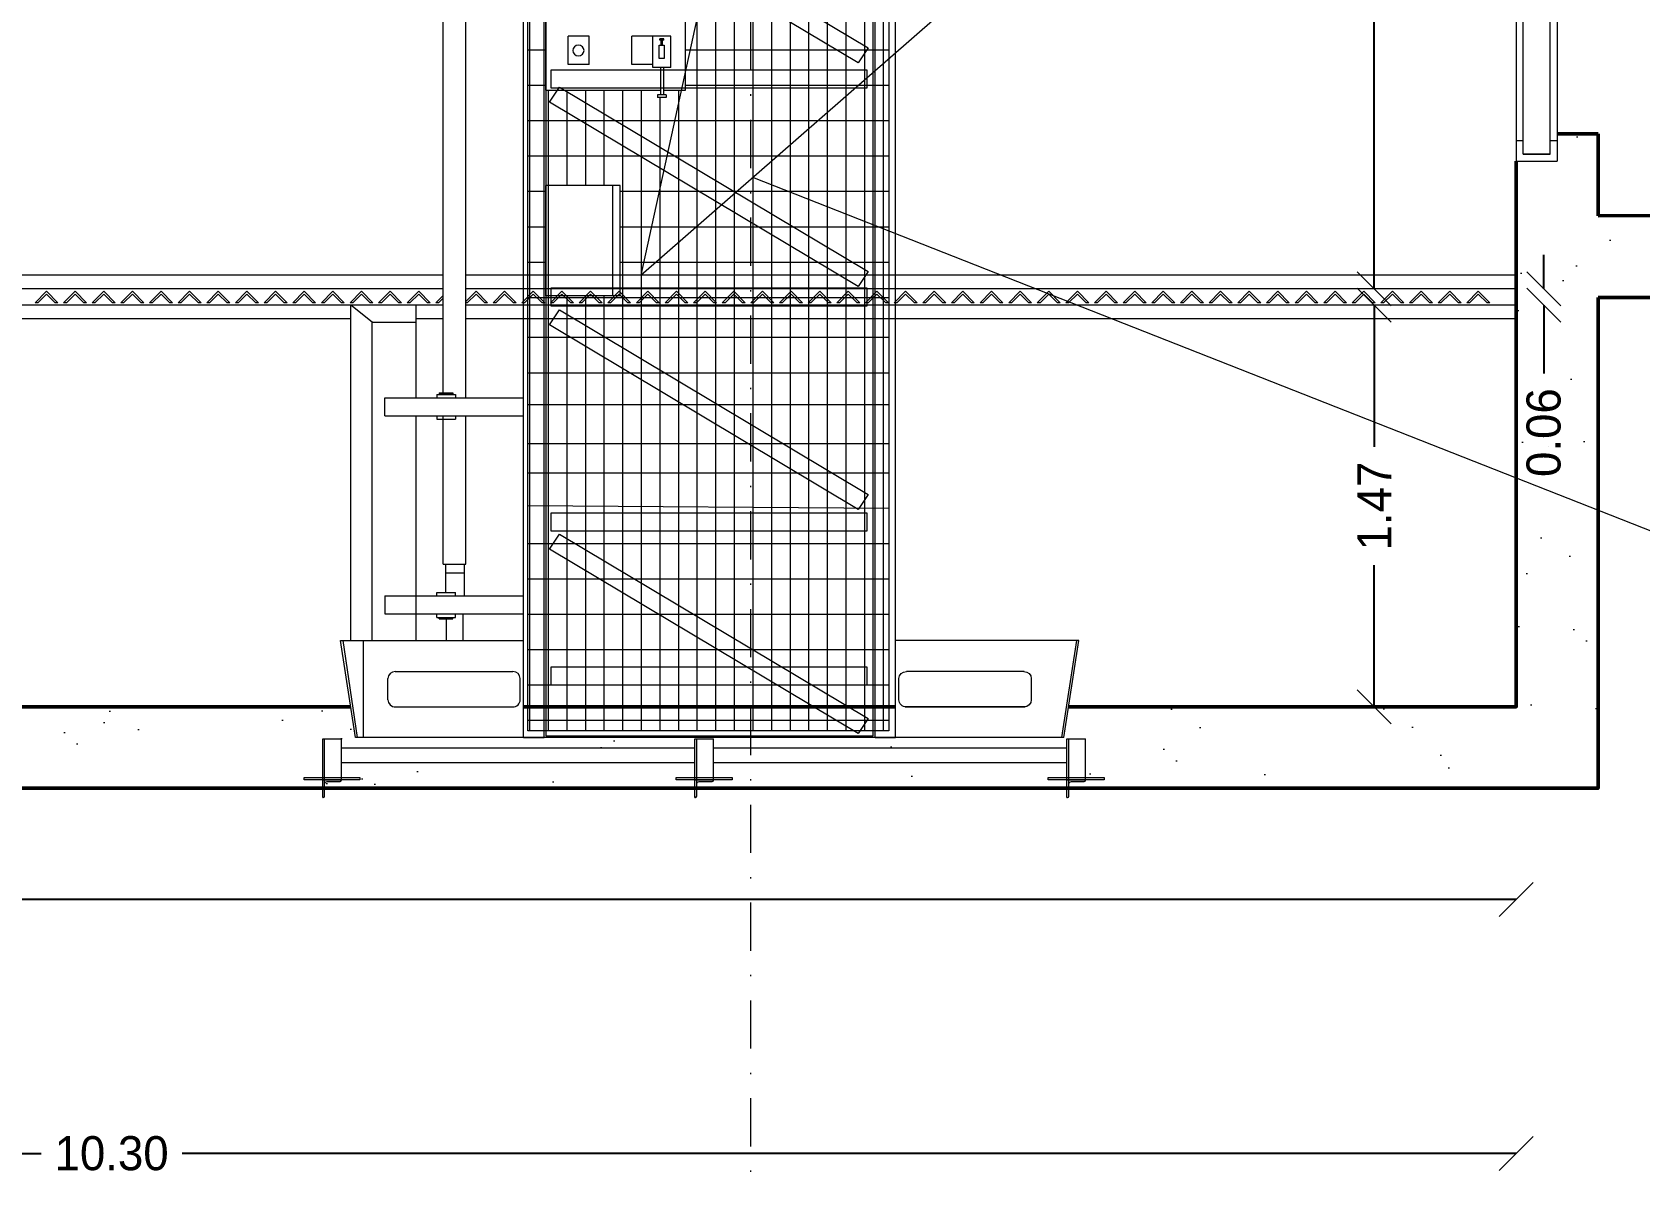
# Model space of a CAD drawing. Extents: x -2884 to -859, y 3232 to 5149.
# Drawn here: x -1777.3 to -1659.5, y 4624.2 to 4708.3 of the extents above; entities that cross this region are included whole.
import ezdxf

# ---------------------------------------------------------------- set-up
doc = ezdxf.new("R2010")
doc.units = 0
doc.header["$MEASUREMENT"] = 0
doc.linetypes.add('DGN Style 4', pattern=[707.685435, 353.621704, -176.810852, 0.442027, -176.810852])
doc.layers.get('0').update_dxf_attribs({"linetype": 'CONTINUOUS', "lineweight": 15})
doc.layers.get('DEFPOINTS').update_dxf_attribs({"linetype": 'CONTINUOUS', "lineweight": 15})
for name, color, linetype, lineweight in [('Carroponte', 7, 'CONTINUOUS', 15), ('Muratura', 7, 'CONTINUOUS', 15), ('Paratoie', 7, 'CONTINUOUS', 15), ('Quote e scritte', 252, 'CONTINUOUS', 15), ('stampa pianta', 7, 'CONTINUOUS', 15)]:
    doc.layers.add(name, color=color, linetype=linetype, lineweight=lineweight)
doc.layers.add('Level 63', color=7, linetype='CONTINUOUS')
doc.dimstyles.new('SASA$0', dxfattribs={"dimtxt": 0.1, "dimasz": 0.1, "dimexe": 0.18, "dimexo": 0.0625, "dimgap": 0.1, "dimtad": 0, "dimzin": 0, "dimdsep": 46, "dimtxsty": 'Standard', "dimblk1": 'OBLIQUE', "dimblk2": 'OBLIQUE', "dimsah": 1, "dimcen": 0.09, "dimse1": 1, "dimse2": 1, "dimadec": 0, "dimazin": 0, "dimtfac": 1, "dimtdec": 4, "dimtofl": 0, "dimtmove": 0, "dimatfit": 3, "dimldrblk": 'OBLIQUE', "dimfxl": 1, "dimtolj": 1, "dimtzin": 0, "dimarcsym": 0})
pattern_1 = [(37.5, (37611.4005, -59850.958), (-0.3149668, 9.63411885), [0, -7.6, 0, -8.5, 0, -8.125]), (7.5, (37611.4, -59850.958), (8.8488835, 14.1107303), [0, -4.1, 0, -6.85, 0, -2.625]), (327.5, (37605.2505, -59850.958), (15.5707093, 0.0282953), [0, -2.5, 0, -9, 0, -11.75]), (317.5, (37605.25, -59850.958), (15.030633, 4.3883778), [0, -1.25, 0, -5.9, 0, -6.75])]

# ---------------------------------------------------------------- blocks, each defined once
blk = doc.blocks.new('*U18')
at = {"layer": 'Level 63', "color": 7, "linetype": 'Continuous', "lineweight": 0}
for p, q in [((-25, 23.8), (-25, -23.7)), ((-25, 23.8), (-23.5, 23.8)), ((-20, 20.4), (-20, -12.3)), ((-25, -23.7), (25, -23.7)), ((-13, -19), (21.5, -19)), ((25, -22.3), (25, -23.7))]:
    blk.add_line(p, q, dxfattribs=at)
at = {"layer": 'Level 63', "color": 7, "linetype": 'Continuous', "lineweight": 0, "extrusion": (0, 0, -1)}
for centre in [(-23.5, 20.4), (21.5, -22.3)]:
    blk.add_ellipse(centre, major_axis=(3.5, 0), ratio=0.95, start_param=-1.570796, end_param=0, dxfattribs=at)
at = {"layer": 'Level 63', "color": 7, "linetype": 'Continuous', "lineweight": 0}
blk.add_ellipse((-13, -12.3), major_axis=(-7, 0), ratio=0.95, start_param=0, end_param=1.570796, dxfattribs=at)
blk = doc.blocks.new('L50')
at = {"layer": 'Level 63', "color": 7, "linetype": 'Continuous', "lineweight": 0}
blk.add_blockref('*U18', (25, 23.7), dxfattribs=at)
blk = doc.blocks.new('*U20')
at = {"layer": 'Level 63', "color": 7, "linetype": 'Continuous', "lineweight": 0}
for p, q in [((-25, 23.8), (-25, -23.7)), ((-25, 23.8), (-23.5, 23.8)), ((-20, 20.4), (-20, -12.3)), ((-25, -23.7), (25, -23.7)), ((-13, -19), (21.5, -19)), ((25, -22.3), (25, -23.7))]:
    blk.add_line(p, q, dxfattribs=at)
at = {"layer": 'Level 63', "color": 7, "linetype": 'Continuous', "lineweight": 0, "extrusion": (0, 0, -1)}
for centre in [(-23.5, 20.4), (21.5, -22.3)]:
    blk.add_ellipse(centre, major_axis=(3.5, 0), ratio=0.95, start_param=-1.570796, end_param=0, dxfattribs=at)
at = {"layer": 'Level 63', "color": 7, "linetype": 'Continuous', "lineweight": 0}
blk.add_ellipse((-13, -12.3), major_axis=(-7, 0), ratio=0.95, start_param=0, end_param=1.570796, dxfattribs=at)
blk = doc.blocks.new('L50_1')
at = {"layer": 'Level 63', "color": 7, "linetype": 'Continuous', "lineweight": 0}
blk.add_blockref('*U20', (25, 23.7), dxfattribs=at)
blk = doc.blocks.new('*U22')
at = {"layer": 'Level 63', "color": 7, "linetype": 'Continuous', "lineweight": 0}
for p, q in [((-25, 23.8), (-25, -23.7)), ((-25, 23.8), (-23.5, 23.8)), ((-20, 20.4), (-20, -12.3)), ((-25, -23.7), (25, -23.7)), ((-13, -19), (21.5, -19)), ((25, -22.3), (25, -23.7))]:
    blk.add_line(p, q, dxfattribs=at)
at = {"layer": 'Level 63', "color": 7, "linetype": 'Continuous', "lineweight": 0, "extrusion": (0, 0, -1)}
for centre in [(-23.5, 20.4), (21.5, -22.3)]:
    blk.add_ellipse(centre, major_axis=(3.5, 0), ratio=0.95, start_param=-1.570796, end_param=0, dxfattribs=at)
at = {"layer": 'Level 63', "color": 7, "linetype": 'Continuous', "lineweight": 0}
blk.add_ellipse((-13, -12.3), major_axis=(-7, 0), ratio=0.95, start_param=0, end_param=1.570796, dxfattribs=at)
blk = doc.blocks.new('L50_2')
at = {"layer": 'Level 63', "color": 7, "linetype": 'Continuous', "lineweight": 0}
blk.add_blockref('*U22', (25, 23.7), dxfattribs=at)
blk = doc.blocks.new('_OBLIQUE')
at = {"color": 0, "linetype": 'ByBlock'}
blk.add_line((-0.5, -0.5), (0.5, 0.5), dxfattribs=at)
blk = doc.blocks.new('*D80')
at = {"layer": 'DEFPOINTS', "color": 0, "linetype": 'Continuous', "transparency": 16777216}
for p in [(-1678.93, 4688.32), (-1675.94, 4688.32), (-1679.33, 4658.88)]:
    blk.add_point(p, dxfattribs=at)
at = {"layer": 'Quote e scritte', "color": 0, "linetype": 'Continuous', "lineweight": -2, "transparency": 16777216}
for p, q in [((-1678.93, 4688.32), (-1678.93, 4677.93)), ((-1678.93, 4658.88), (-1678.93, 4669.27))]:
    blk.add_line(p, q, dxfattribs=at)
at = {"layer": 'Quote e scritte', "color": 0, "linetype": 'Continuous', "lineweight": -2, "transparency": 16777216, "xscale": 2.5, "yscale": 2.5, "zscale": 2.5}
for p, rotation in [((-1678.93, 4688.32), 90), ((-1678.93, 4658.88), 270)]:
    blk.add_blockref('_OBLIQUE', p, dxfattribs=dict(at, rotation=rotation))
at = {"layer": 'Quote e scritte', "color": 0, "linetype": 'Continuous', "transparency": 16777216, "insert": (-1678.93, 4673.6), "char_height": 2.5, "attachment_point": 5, "rotation": 90}
blk.add_mtext('\\A1;1.47', dxfattribs=at)
blk = doc.blocks.new('*D82')
at = {"layer": 'DEFPOINTS', "color": 0, "linetype": 'Continuous', "transparency": 16777216}
for p in [(-1667.66, 4748.88), (-1678.93, 4689.52), (-1666.85, 4689.52)]:
    blk.add_point(p, dxfattribs=at)
at = {"layer": 'Quote e scritte', "color": 0, "linetype": 'Continuous', "lineweight": -2, "transparency": 16777216}
for p, q in [((-1678.93, 4748.88), (-1678.93, 4723.95)), ((-1678.93, 4689.52), (-1678.93, 4714.45))]:
    blk.add_line(p, q, dxfattribs=at)
at = {"layer": 'Quote e scritte', "color": 0, "linetype": 'Continuous', "lineweight": -2, "transparency": 16777216, "xscale": 2.5, "yscale": 2.5, "zscale": 2.5}
for p, rotation in [((-1678.93, 4748.88), 90), ((-1678.93, 4689.52), 270)]:
    blk.add_blockref('_OBLIQUE', p, dxfattribs=dict(at, rotation=rotation))
at = {"layer": 'Quote e scritte', "color": 0, "linetype": 'Continuous', "transparency": 16777216, "insert": (-1678.93, 4719.2), "char_height": 2.5, "attachment_point": 5, "rotation": 90}
blk.add_mtext('\\A1;2.97', dxfattribs=at)
blk = doc.blocks.new('*D83')
at = {"layer": 'DEFPOINTS', "color": 0, "linetype": 'Continuous', "transparency": 16777216}
for p in [(-1668.52, 4689.52), (-1668.52, 4688.32), (-1666.5, 4688.32)]:
    blk.add_point(p, dxfattribs=at)
at = {"layer": 'Quote e scritte', "color": 0, "linetype": 'Continuous', "lineweight": -2, "transparency": 16777216}
for p, q in [((-1666.5, 4689.52), (-1666.5, 4692.02)), ((-1666.5, 4688.32), (-1666.5, 4683.32))]:
    blk.add_line(p, q, dxfattribs=at)
at = {"layer": 'Quote e scritte', "color": 0, "linetype": 'Continuous', "lineweight": -2, "transparency": 16777216, "xscale": 2.5, "yscale": 2.5, "zscale": 2.5}
for p, rotation in [((-1666.5, 4689.52), 270), ((-1666.5, 4688.32), 90)]:
    blk.add_blockref('_OBLIQUE', p, dxfattribs=dict(at, rotation=rotation))
at = {"layer": 'Quote e scritte', "color": 0, "linetype": 'Continuous', "transparency": 16777216, "insert": (-1666.5, 4678.98), "char_height": 2.5, "attachment_point": 5, "rotation": 90}
blk.add_mtext('\\A1;0.06', dxfattribs=at)
blk = doc.blocks.new('*D84')
at = {"layer": 'DEFPOINTS', "color": 0, "linetype": 'Continuous', "transparency": 16777216}
for p in [(-1908.52, 4690.52), (-1668.52, 4690.52), (-1668.52, 4644.76)]:
    blk.add_point(p, dxfattribs=at)
at = {"layer": 'Quote e scritte', "color": 0, "linetype": 'Continuous', "lineweight": -2, "transparency": 16777216}
for p, q in [((-1908.52, 4644.76), (-1793.69, 4644.76)), ((-1668.52, 4644.76), (-1783.35, 4644.76))]:
    blk.add_line(p, q, dxfattribs=at)
at = {"layer": 'Quote e scritte', "color": 0, "linetype": 'Continuous', "lineweight": -2, "transparency": 16777216, "xscale": 2.5, "yscale": 2.5, "zscale": 2.5, "rotation": 180}
blk.add_blockref('_OBLIQUE', (-1908.52, 4644.76), dxfattribs=at)
at = {"layer": 'Quote e scritte', "color": 0, "linetype": 'Continuous', "lineweight": -2, "transparency": 16777216, "xscale": 2.5, "yscale": 2.5, "zscale": 2.5}
blk.add_blockref('_OBLIQUE', (-1668.52, 4644.76), dxfattribs=at)
at = {"layer": 'Quote e scritte', "color": 0, "linetype": 'Continuous', "transparency": 16777216, "insert": (-1788.52, 4644.76), "char_height": 2.5, "attachment_point": 5}
blk.add_mtext('\\A1;12.00', dxfattribs=at)
blk = doc.blocks.new('*D86')
at = {"layer": 'DEFPOINTS', "color": 0, "linetype": 'Continuous', "transparency": 16777216}
for p in [(-1874.52, 4658.88), (-1668.52, 4658.88), (-1668.52, 4626.14)]:
    blk.add_point(p, dxfattribs=at)
at = {"layer": 'Quote e scritte', "color": 0, "linetype": 'Continuous', "lineweight": -2, "transparency": 16777216}
for p, q in [((-1874.52, 4626.14), (-1776.69, 4626.14)), ((-1668.52, 4626.14), (-1766.35, 4626.14))]:
    blk.add_line(p, q, dxfattribs=at)
at = {"layer": 'Quote e scritte', "color": 0, "linetype": 'Continuous', "lineweight": -2, "transparency": 16777216, "xscale": 2.5, "yscale": 2.5, "zscale": 2.5, "rotation": 180}
blk.add_blockref('_OBLIQUE', (-1874.52, 4626.14), dxfattribs=at)
at = {"layer": 'Quote e scritte', "color": 0, "linetype": 'Continuous', "lineweight": -2, "transparency": 16777216, "xscale": 2.5, "yscale": 2.5, "zscale": 2.5}
blk.add_blockref('_OBLIQUE', (-1668.52, 4626.14), dxfattribs=at)
at = {"layer": 'Quote e scritte', "color": 0, "linetype": 'Continuous', "transparency": 16777216, "insert": (-1771.52, 4626.14), "char_height": 2.5, "attachment_point": 5}
blk.add_mtext('\\A1;10.30', dxfattribs=at)

msp = doc.modelspace()

# ---------------------------------------------------------------- hatches: boundary and pattern name
at = {"layer": 'Muratura', "linetype": 'Continuous'}
h = msp.add_hatch(dxfattribs=at)
h.set_pattern_fill('AR-SAND', color=256, scale=5)
h.set_pattern_definition(pattern_1)
edge = h.paths.add_edge_path()
edge.add_line((-1728.751, 4654.803), (-1754.671, 4654.803))
edge.add_line((-1754.671, 4654.803), (-1754.671, 4653.689))
edge.add_line((-1754.671, 4653.689), (-1753.307, 4653.689))
edge.add_line((-1753.307, 4653.689), (-1753.307, 4653.533))
edge.add_line((-1753.307, 4653.533), (-1755.899, 4653.533))
edge.add_line((-1755.899, 4653.533), (-1755.899, 4653.29))
edge.add_ellipse((-1755.708, 4653.222), major_axis=(0.191, 0), ratio=0.95, start_angle=90, end_angle=178.55456)
edge.add_line((-1755.899, 4653.227), (-1755.899, 4652.904))
edge.add_line((-1755.899, 4652.904), (-1728.751, 4652.904))
edge.add_line((-1728.751, 4652.904), (-1728.751, 4653.533))
edge.add_line((-1728.751, 4653.533), (-1730.115, 4653.533))
edge.add_line((-1730.115, 4653.533), (-1730.115, 4653.689))
edge.add_line((-1730.115, 4653.689), (-1728.751, 4653.689))
edge.add_line((-1728.751, 4653.689), (-1728.751, 4654.803))
h.paths.add_polyline_path([(-1701.465, 4654.803), (-1724.675, 4654.803), (-1724.675, 4652.904), (-1701.465, 4652.904), (-1701.465, 4653.533), (-1702.83, 4653.533), (-1702.83, 4653.689), (-1701.465, 4653.689)], flags=17)
h.paths.add_polyline_path([(-1662.52, 4673.276), (-1668.52, 4675.639), (-1668.52, 4658.882), (-1701.347, 4658.882), (-1701.693, 4656.618), (-1724.675, 4656.618), (-1724.675, 4655.866), (-1701.465, 4655.866), (-1701.465, 4656.54), (-1700.101, 4656.54), (-1700.101, 4653.689), (-1698.737, 4653.689), (-1698.737, 4653.533), (-1701.329, 4653.533), (-1701.329, 4652.904), (-1662.52, 4652.904)])
h.paths.add_polyline_path([(-1639.52, 4742.893), (-1630.366, 4742.893), (-1630.366, 4748.893), (-1642.52, 4748.893), (-1642.52, 4748.393), (-1642.52, 4746.893), (-1645.52, 4746.893), (-1645.52, 4694.904), (-1662.52, 4694.882), (-1662.52, 4700.882), (-1665.52, 4700.882), (-1665.52, 4700.382), (-1665.52, 4698.882), (-1668.52, 4698.882), (-1668.52, 4675.639), (-1662.52, 4673.276), (-1662.52, 4688.882), (-1639.52, 4688.882)])
h.paths.add_polyline_path([(-1664.998, 4676.484), (-1664.998, 4682.817), (-1667.998, 4682.817), (-1667.998, 4676.484)], flags=24)
h = msp.add_hatch(dxfattribs=at)
h.set_pattern_fill('AR-SAND', color=256, scale=5)
h.set_pattern_definition(pattern_1)
h.paths.add_polyline_path([(-1753.991, 4658.882), (-1874.52, 4658.882), (-1874.52, 4662.86), (-1876.02, 4662.86), (-1876.02, 4662.36), (-1876.02, 4660.86), (-1879.02, 4660.86), (-1879.02, 4662.36), (-1879.02, 4662.86), (-1880.52, 4662.86), (-1880.52, 4658.882), (-1895.157, 4658.882), (-1895.157, 4657.736), (-1895.157, 4652.904), (-1756.036, 4652.904), (-1756.036, 4653.533), (-1757.4, 4653.533), (-1757.4, 4653.689), (-1756.036, 4653.689), (-1756.036, 4656.54), (-1754.671, 4656.54), (-1754.671, 4655.866), (-1728.751, 4655.866), (-1728.751, 4656.618), (-1753.644, 4656.618)])
h.paths.add_polyline_path([(-1874.52, 4690.517), (-1908.52, 4690.517), (-1908.52, 4700.882), (-1911.52, 4700.882), (-1911.52, 4700.382), (-1911.52, 4698.882), (-1914.52, 4698.882), (-1914.52, 4662.983), (-1908.52, 4667.102), (-1908.52, 4684.517), (-1880.52, 4684.517), (-1880.52, 4680.699), (-1879.02, 4680.699), (-1879.02, 4681.199), (-1879.02, 4682.699), (-1876.02, 4682.699), (-1876.02, 4681.199), (-1876.02, 4680.699), (-1874.52, 4680.699)])
h.paths.add_polyline_path([(-1899.189, 4657.736), (-1899.189, 4658.882), (-1908.52, 4658.882), (-1908.52, 4667.102), (-1914.52, 4662.983), (-1914.52, 4573.893), (-1931.588, 4573.893), (-1931.562, 4567.893), (-1908.52, 4567.893), (-1908.52, 4652.904), (-1899.189, 4652.904)])

# ---------------------------------------------------------------- linework, layer by layer
at = {"layer": 'Carroponte', "extrusion": (0, 0, -1)}
for p, q in [((-1741.311, 4656.618), (-1741.311, 4755.856)), ((-1740.873, 4755.562), (-1740.873, 4657.116)), ((-1728.595, 4755.562), (-1728.595, 4657.116)), ((-1727.23, 4755.562), (-1727.23, 4657.116)), ((-1725.866, 4755.562), (-1725.866, 4657.116)), ((-1724.502, 4755.562), (-1724.502, 4657.116)), ((-1723.138, 4755.562), (-1723.138, 4657.116)), ((-1721.773, 4755.562), (-1721.773, 4657.116)), ((-1720.409, 4755.562), (-1720.409, 4657.116)), ((-1719.045, 4755.562), (-1719.045, 4657.116)), ((-1717.681, 4755.562), (-1717.681, 4657.116)), ((-1716.316, 4755.562), (-1716.316, 4657.116)), ((-1714.952, 4755.562), (-1714.952, 4657.116)), ((-1714.026, 4656.618), (-1714.026, 4755.856)), ((-1739.811, 4656.618), (-1739.811, 4754.43)), ((-1715.527, 4656.618), (-1715.527, 4754.43)), ((-1747.205, 4681.886), (-1747.205, 4722.363)), ((-1745.541, 4681.524), (-1745.541, 4722.363)), ((-1739.674, 4704.084), (-1739.674, 4716.267)), ((-1729.442, 4704.084), (-1729.442, 4716.267)), ((-1738.037, 4705.976), (-1738.037, 4708.05)), ((-1736.509, 4708.05), (-1738.037, 4708.05)), ((-1736.509, 4705.976), (-1736.509, 4708.05)), ((-1730.506, 4708.05), (-1733.371, 4708.05)), ((-1733.371, 4705.976), (-1733.371, 4708.05)), ((-1731.843, 4705.743), (-1731.843, 4708.05)), ((-1731.325, 4707.739), (-1731.325, 4707.842)), ((-1731.025, 4707.842), (-1731.325, 4707.842)), ((-1731.025, 4707.739), (-1731.325, 4707.739)), ((-1731.216, 4707.376), (-1731.216, 4707.739)), ((-1731.134, 4707.376), (-1731.134, 4707.739)), ((-1731.025, 4707.739), (-1731.025, 4707.842)), ((-1730.506, 4705.743), (-1730.506, 4708.05)), ((-1740.999, 4707.036), (-1739.674, 4707.036)), ((-1731.38, 4706.417), (-1731.38, 4707.376)), ((-1731.38, 4707.376), (-1730.998, 4707.376)), ((-1730.998, 4706.417), (-1731.38, 4706.417)), ((-1730.998, 4707.376), (-1730.998, 4706.417)), ((-1729.442, 4707.036), (-1714.519, 4707.036)), ((-1736.509, 4705.976), (-1738.037, 4705.976)), ((-1731.843, 4705.976), (-1733.371, 4705.976)), ((-1730.506, 4705.743), (-1731.843, 4705.743)), ((-1731.27, 4705.743), (-1731.27, 4703.747)), ((-1731.052, 4705.743), (-1731.052, 4703.747)), ((-1740.999, 4704.444), (-1739.674, 4704.444)), ((-1739.674, 4704.084), (-1731.27, 4704.084)), ((-1739.509, 4704.084), (-1739.509, 4657.116)), ((-1738.144, 4704.084), (-1738.144, 4697.085)), ((-1736.78, 4704.084), (-1736.78, 4697.085)), ((-1735.416, 4704.084), (-1735.416, 4697.085)), ((-1734.052, 4704.084), (-1734.052, 4657.116)), ((-1732.687, 4704.084), (-1732.687, 4657.116)), ((-1731.052, 4704.084), (-1729.442, 4704.084)), ((-1729.959, 4704.084), (-1729.959, 4657.116)), ((-1729.442, 4704.444), (-1714.519, 4704.444)), ((-1730.861, 4703.747), (-1731.489, 4703.747)), ((-1731.489, 4703.747), (-1731.489, 4703.539)), ((-1730.861, 4703.539), (-1731.489, 4703.539)), ((-1731.323, 4703.539), (-1731.323, 4657.116)), ((-1730.861, 4703.747), (-1730.861, 4703.539)), ((-1730.834, 4703.695), (-1730.861, 4703.695)), ((-1740.999, 4701.852), (-1714.519, 4701.852)), ((-1740.999, 4699.26), (-1714.519, 4699.26)), ((-1734.217, 4697.085), (-1739.674, 4697.085)), ((-1739.674, 4688.998), (-1739.674, 4697.085)), ((-1734.763, 4688.998), (-1734.763, 4697.085)), ((-1734.217, 4688.998), (-1734.217, 4697.085)), ((-1740.999, 4696.668), (-1739.674, 4696.668)), ((-1734.217, 4696.668), (-1714.519, 4696.668)), ((-1740.999, 4694.075), (-1739.674, 4694.075)), ((-1734.217, 4694.075), (-1714.519, 4694.075)), ((-1740.999, 4691.483), (-1739.674, 4691.483)), ((-1734.217, 4691.483), (-1714.519, 4691.483)), ((-1740.999, 4688.891), (-1714.519, 4688.891)), ((-1734.217, 4688.998), (-1739.674, 4688.998)), ((-1738.144, 4688.998), (-1738.144, 4657.116)), ((-1736.78, 4688.998), (-1736.78, 4657.116)), ((-1735.416, 4688.998), (-1735.416, 4657.116)), ((-1749.197, 4688.317), (-1753.972, 4688.317)), ((-1752.416, 4687.073), (-1753.972, 4688.317)), ((-1753.972, 4663.746), (-1753.972, 4688.317)), ((-1749.197, 4682.958), (-1749.197, 4688.317)), ((-1752.416, 4687.073), (-1749.197, 4687.073)), ((-1752.416, 4663.746), (-1752.416, 4687.073)), ((-1740.999, 4685.967), (-1714.519, 4685.967)), ((-1749.197, 4681.524), (-1749.197, 4682.958)), ((-1740.999, 4683.374), (-1714.519, 4683.374)), ((-1747.669, 4681.783), (-1746.305, 4681.783)), ((-1747.669, 4681.783), (-1747.669, 4681.524)), ((-1747.505, 4681.886), (-1747.505, 4681.809)), ((-1747.505, 4681.886), (-1746.496, 4681.886)), ((-1747.505, 4681.809), (-1746.496, 4681.809)), ((-1747.259, 4681.809), (-1747.259, 4681.783)), ((-1746.714, 4681.809), (-1746.714, 4681.783)), ((-1746.496, 4681.886), (-1746.496, 4681.809)), ((-1746.305, 4681.783), (-1746.305, 4681.524)), ((-1751.489, 4681.524), (-1741.311, 4681.524)), ((-1751.489, 4680.217), (-1751.489, 4681.524)), ((-1740.999, 4681.046), (-1714.519, 4681.046)), ((-1751.489, 4680.217), (-1741.311, 4680.217)), ((-1749.197, 4670.82), (-1749.197, 4680.217)), ((-1747.669, 4680.228), (-1747.669, 4679.968)), ((-1747.669, 4679.968), (-1746.305, 4679.968)), ((-1747.205, 4669.345), (-1747.205, 4680.217)), ((-1746.305, 4680.228), (-1746.305, 4679.968)), ((-1745.541, 4669.345), (-1745.541, 4680.217)), ((-1740.999, 4678.19), (-1714.519, 4678.19)), ((-1740.999, 4676.033), (-1714.519, 4676.033)), ((-1740.999, 4673.639), (-1714.519, 4673.441)), ((-1749.197, 4663.746), (-1749.197, 4670.82)), ((-1740.999, 4670.849), (-1714.519, 4670.849)), ((-1747.205, 4669.345), (-1745.541, 4669.345)), ((-1747.041, 4669.345), (-1747.041, 4668.697)), ((-1747.041, 4668.697), (-1747.041, 4667.263)), ((-1747.041, 4668.697), (-1745.677, 4668.697)), ((-1745.677, 4669.345), (-1745.677, 4668.697)), ((-1745.677, 4668.697), (-1745.677, 4667.003)), ((-1740.999, 4668.257), (-1714.519, 4668.257)), ((-1751.489, 4667.003), (-1741.311, 4667.003)), ((-1751.489, 4667.003), (-1751.489, 4665.697)), ((-1747.669, 4667.263), (-1746.305, 4667.263)), ((-1747.669, 4667.003), (-1747.669, 4667.263)), ((-1746.305, 4667.003), (-1746.305, 4667.263)), ((-1751.489, 4665.697), (-1741.311, 4665.697)), ((-1747.669, 4665.438), (-1747.669, 4665.697)), ((-1747.669, 4665.438), (-1746.305, 4665.438)), ((-1747.505, 4665.412), (-1746.496, 4665.412)), ((-1747.505, 4665.334), (-1747.505, 4665.412)), ((-1747.505, 4665.334), (-1746.496, 4665.334)), ((-1747.259, 4665.412), (-1747.259, 4665.438)), ((-1746.987, 4665.334), (-1746.987, 4663.746)), ((-1746.714, 4665.412), (-1746.714, 4665.438)), ((-1746.496, 4665.334), (-1746.496, 4665.412)), ((-1746.305, 4665.438), (-1746.305, 4665.697)), ((-1745.759, 4665.697), (-1745.759, 4663.746)), ((-1740.999, 4665.665), (-1714.519, 4665.665)), ((-1754.736, 4663.746), (-1741.311, 4663.746)), ((-1753.644, 4656.618), (-1754.736, 4663.746)), ((-1753.481, 4656.618), (-1754.545, 4663.746)), ((-1753.044, 4656.618), (-1753.044, 4663.746)), ((-1740.999, 4663.073), (-1714.519, 4663.073)), ((-1700.602, 4663.746), (-1714.026, 4663.746)), ((-1701.83, 4656.618), (-1700.738, 4663.746)), ((-1701.693, 4656.618), (-1700.602, 4663.746)), ((-1751.27, 4659.391), (-1751.27, 4660.946)), ((-1750.725, 4661.465), (-1742.103, 4661.465)), ((-1741.557, 4659.391), (-1741.557, 4660.946)), ((-1740.999, 4660.481), (-1714.519, 4660.481)), ((-1713.781, 4659.391), (-1713.781, 4660.946)), ((-1704.613, 4661.465), (-1713.235, 4661.465)), ((-1704.067, 4659.391), (-1704.067, 4660.946)), ((-1750.725, 4658.873), (-1742.103, 4658.873)), ((-1704.613, 4658.873), (-1713.235, 4658.873)), ((-1740.999, 4657.889), (-1714.519, 4657.889)), ((-1756.036, 4653.533), (-1756.036, 4656.54)), ((-1756.036, 4656.54), (-1754.671, 4656.54)), ((-1755.899, 4652.775), (-1755.899, 4656.54)), ((-1754.671, 4653.533), (-1754.671, 4656.54)), ((-1754.671, 4655.866), (-1728.751, 4655.866)), ((-1701.693, 4656.618), (-1753.644, 4656.618)), ((-1741.311, 4656.618), (-1739.811, 4656.618)), ((-1728.751, 4653.533), (-1728.751, 4656.54)), ((-1728.751, 4656.54), (-1727.386, 4656.54)), ((-1728.614, 4652.775), (-1728.614, 4656.54)), ((-1727.386, 4653.533), (-1727.386, 4656.54)), ((-1727.386, 4655.866), (-1701.465, 4655.866)), ((-1715.527, 4656.618), (-1714.026, 4656.618)), ((-1701.465, 4653.533), (-1701.465, 4656.54)), ((-1701.465, 4656.54), (-1700.101, 4656.54)), ((-1701.329, 4652.775), (-1701.329, 4656.54)), ((-1700.101, 4653.533), (-1700.101, 4656.54)), ((-1754.671, 4654.803), (-1728.751, 4654.803)), ((-1727.386, 4654.803), (-1701.465, 4654.803)), ((-1757.4, 4653.533), (-1757.4, 4653.689)), ((-1757.4, 4653.689), (-1753.307, 4653.689)), ((-1753.307, 4653.533), (-1757.4, 4653.533)), ((-1753.307, 4653.689), (-1753.307, 4653.533)), ((-1730.115, 4653.533), (-1730.115, 4653.689)), ((-1730.115, 4653.689), (-1726.022, 4653.689)), ((-1726.022, 4653.533), (-1730.115, 4653.533)), ((-1726.022, 4653.689), (-1726.022, 4653.533)), ((-1702.83, 4653.533), (-1702.83, 4653.689)), ((-1702.83, 4653.689), (-1698.737, 4653.689)), ((-1698.737, 4653.533), (-1702.83, 4653.533)), ((-1698.737, 4653.689), (-1698.737, 4653.533))]:
    msp.add_line(p, q, dxfattribs=at)
at = {"layer": 'Carroponte', "extrusion": (0, 0, -1), "flags": 128}
for points in [[(1740.999, 4755.562), (1714.519, 4755.562), (1714.519, 4657.116), (1740.999, 4657.116)], [(1716.778, 4706.094), (1739.414, 4719.612), (1738.688, 4720.709), (1716.052, 4707.191)], [(1739.305, 4704.247), (1716.117, 4704.247), (1716.117, 4705.544), (1739.305, 4705.544)], [(1716.778, 4689.685), (1739.414, 4703.204), (1738.688, 4704.301), (1716.052, 4690.783)], [(1739.305, 4688.271), (1716.117, 4688.271), (1716.117, 4689.567), (1739.305, 4689.567)], [(1716.778, 4673.353), (1739.414, 4686.872), (1738.688, 4687.969), (1716.052, 4674.45)], [(1739.305, 4671.781), (1716.117, 4671.781), (1716.117, 4673.077), (1739.305, 4673.077)], [(1716.778, 4656.919), (1739.414, 4670.438), (1738.688, 4671.535), (1716.052, 4658.016)], [(1739.305, 4660.489), (1716.117, 4660.489), (1716.117, 4661.785), (1739.305, 4661.785)]]:
    msp.add_lwpolyline(points, close=True, dxfattribs=at)
msp.add_lwpolyline([(1739.674, 4754.43), (1739.674, 4703.67), (1739.674, 4703.67), (1739.674, 4666.727), (1739.674, 4666.727), (1739.674, 4656.747), (1715.663, 4656.747), (1715.663, 4754.43)], dxfattribs=at)
at = {"layer": 'Carroponte', "extrusion": (0, 0, -1)}
msp.add_ellipse((-1737.293, 4706.99), major_axis=(0.414, 0), ratio=0.95, dxfattribs=at)
at = {"layer": 'Carroponte'}
for centre, start_param, end_param in [((-1750.713, 4660.948), -1.5707963, 0), ((-1742.102, 4660.948), 3.1415927, 4.712389), ((-1750.713, 4659.392), 0, 1.5707963), ((-1742.102, 4659.392), 1.5707963, 3.1415927)]:
    msp.add_ellipse(centre, major_axis=(-0.546, 0), ratio=0.95, start_param=start_param, end_param=end_param, dxfattribs=at)
at = {"layer": 'Carroponte', "extrusion": (0, 0, -1)}
for centre, start_param, end_param in [((-1713.236, 4660.948), 3.1415927, 4.712389), ((-1704.625, 4660.948), -1.5707963, 0), ((-1713.236, 4659.392), 1.5707963, 3.1415927), ((-1704.625, 4659.392), 0, 1.5707963)]:
    msp.add_ellipse(centre, major_axis=(0.546, 0), ratio=0.95, start_param=start_param, end_param=end_param, dxfattribs=at)
at = {"layer": 'Muratura', "linetype": 'Continuous'}
for p, q in [((-1732.708, 4690.517), (-1686.52, 4730.882)), ((-1725.677, 4722.778), (-1732.708, 4690.517)), ((-1747.205, 4690.517), (-1874.52, 4690.517)), ((-1668.52, 4690.517), (-1745.541, 4690.517)), ((-1747.205, 4689.517), (-1874.52, 4689.517)), ((-1776.298, 4689.337), (-1777.138, 4688.497)), ((-1776.298, 4689.139), (-1776.94, 4688.497)), ((-1776.298, 4689.337), (-1775.458, 4688.497)), ((-1776.298, 4689.139), (-1775.656, 4688.497)), ((-1774.198, 4689.337), (-1775.038, 4688.497)), ((-1774.198, 4689.139), (-1774.84, 4688.497)), ((-1774.198, 4689.337), (-1773.358, 4688.497)), ((-1774.198, 4689.139), (-1773.556, 4688.497)), ((-1772.098, 4689.337), (-1772.938, 4688.497)), ((-1772.098, 4689.139), (-1772.74, 4688.497)), ((-1772.098, 4689.337), (-1771.258, 4688.497)), ((-1772.098, 4689.139), (-1771.456, 4688.497)), ((-1769.998, 4689.337), (-1770.838, 4688.497)), ((-1769.998, 4689.139), (-1770.64, 4688.497)), ((-1769.998, 4689.337), (-1769.158, 4688.497)), ((-1769.998, 4689.139), (-1769.356, 4688.497)), ((-1767.898, 4689.337), (-1768.738, 4688.497)), ((-1767.898, 4689.139), (-1768.54, 4688.497)), ((-1767.898, 4689.337), (-1767.058, 4688.497)), ((-1767.898, 4689.139), (-1767.256, 4688.497)), ((-1765.798, 4689.337), (-1766.638, 4688.497)), ((-1765.798, 4689.139), (-1766.44, 4688.497)), ((-1763.698, 4689.337), (-1764.538, 4688.497)), ((-1763.698, 4689.139), (-1764.34, 4688.497)), ((-1763.698, 4689.337), (-1762.858, 4688.497)), ((-1763.698, 4689.139), (-1763.056, 4688.497)), ((-1761.598, 4689.337), (-1762.438, 4688.497)), ((-1761.598, 4689.139), (-1762.24, 4688.497)), ((-1761.598, 4689.337), (-1760.758, 4688.497)), ((-1761.598, 4689.139), (-1760.956, 4688.497)), ((-1759.498, 4689.337), (-1760.338, 4688.497)), ((-1759.498, 4689.139), (-1760.14, 4688.497)), ((-1759.498, 4689.337), (-1758.658, 4688.497)), ((-1759.498, 4689.139), (-1758.856, 4688.497)), ((-1757.398, 4689.337), (-1758.238, 4688.497)), ((-1757.398, 4689.139), (-1758.04, 4688.497)), ((-1757.398, 4689.337), (-1756.558, 4688.497)), ((-1757.398, 4689.139), (-1756.756, 4688.497)), ((-1755.298, 4689.337), (-1756.138, 4688.497)), ((-1755.298, 4689.139), (-1755.94, 4688.497)), ((-1755.298, 4689.337), (-1754.458, 4688.497)), ((-1755.298, 4689.139), (-1754.656, 4688.497)), ((-1753.198, 4689.337), (-1754.038, 4688.497)), ((-1753.198, 4689.139), (-1753.84, 4688.497)), ((-1753.198, 4689.337), (-1752.358, 4688.497)), ((-1753.198, 4689.139), (-1752.556, 4688.497)), ((-1751.098, 4689.337), (-1751.938, 4688.497)), ((-1751.098, 4689.139), (-1751.74, 4688.497)), ((-1751.098, 4689.337), (-1750.258, 4688.497)), ((-1751.098, 4689.139), (-1750.456, 4688.497)), ((-1748.998, 4689.337), (-1749.838, 4688.497)), ((-1748.998, 4689.139), (-1749.64, 4688.497)), ((-1748.998, 4689.337), (-1748.158, 4688.497)), ((-1748.998, 4689.139), (-1748.356, 4688.497)), ((-1747.205, 4689.03), (-1747.738, 4688.497)), ((-1747.205, 4688.832), (-1747.54, 4688.497)), ((-1668.52, 4689.517), (-1745.541, 4689.517)), ((-1744.798, 4689.337), (-1745.541, 4688.594)), ((-1744.798, 4689.139), (-1745.44, 4688.497)), ((-1744.798, 4689.337), (-1743.958, 4688.497)), ((-1744.798, 4689.139), (-1744.156, 4688.497)), ((-1742.698, 4689.337), (-1743.538, 4688.497)), ((-1742.698, 4689.139), (-1743.34, 4688.497)), ((-1742.698, 4689.337), (-1741.858, 4688.497)), ((-1742.698, 4689.139), (-1742.056, 4688.497)), ((-1740.598, 4689.337), (-1741.438, 4688.497)), ((-1740.598, 4689.139), (-1741.24, 4688.497)), ((-1740.598, 4689.337), (-1739.758, 4688.497)), ((-1740.598, 4689.139), (-1739.956, 4688.497)), ((-1738.498, 4689.337), (-1739.338, 4688.497)), ((-1738.498, 4689.139), (-1739.14, 4688.497)), ((-1738.498, 4689.337), (-1737.658, 4688.497)), ((-1738.498, 4689.139), (-1737.856, 4688.497)), ((-1736.398, 4689.337), (-1737.238, 4688.497)), ((-1736.398, 4689.139), (-1737.04, 4688.497)), ((-1736.398, 4689.337), (-1735.558, 4688.497)), ((-1736.398, 4689.139), (-1735.756, 4688.497)), ((-1734.298, 4689.337), (-1735.138, 4688.497)), ((-1734.298, 4689.139), (-1734.94, 4688.497)), ((-1734.298, 4689.337), (-1733.458, 4688.497)), ((-1734.298, 4689.139), (-1733.656, 4688.497)), ((-1732.198, 4689.337), (-1733.038, 4688.497)), ((-1732.198, 4689.139), (-1732.84, 4688.497)), ((-1732.198, 4689.337), (-1731.358, 4688.497)), ((-1732.198, 4689.139), (-1731.556, 4688.497)), ((-1730.098, 4689.337), (-1730.938, 4688.497)), ((-1730.098, 4689.139), (-1730.74, 4688.497)), ((-1730.098, 4689.337), (-1729.258, 4688.497)), ((-1730.098, 4689.139), (-1729.456, 4688.497)), ((-1727.998, 4689.337), (-1728.838, 4688.497)), ((-1727.998, 4689.139), (-1728.64, 4688.497)), ((-1727.998, 4689.337), (-1727.158, 4688.497)), ((-1727.998, 4689.139), (-1727.356, 4688.497)), ((-1725.898, 4689.337), (-1726.738, 4688.497)), ((-1725.898, 4689.139), (-1726.54, 4688.497)), ((-1725.898, 4689.337), (-1725.058, 4688.497)), ((-1725.898, 4689.139), (-1725.256, 4688.497)), ((-1723.798, 4689.337), (-1724.638, 4688.497)), ((-1723.798, 4689.139), (-1724.44, 4688.497)), ((-1723.798, 4689.337), (-1722.958, 4688.497)), ((-1723.798, 4689.139), (-1723.156, 4688.497)), ((-1721.698, 4689.337), (-1722.538, 4688.497)), ((-1721.698, 4689.139), (-1722.34, 4688.497)), ((-1721.698, 4689.337), (-1720.858, 4688.497)), ((-1721.698, 4689.139), (-1721.056, 4688.497)), ((-1719.598, 4689.337), (-1720.438, 4688.497)), ((-1719.598, 4689.139), (-1720.24, 4688.497)), ((-1719.598, 4689.337), (-1718.758, 4688.497)), ((-1719.598, 4689.139), (-1718.956, 4688.497)), ((-1717.498, 4689.337), (-1718.338, 4688.497)), ((-1717.498, 4689.139), (-1718.14, 4688.497)), ((-1717.498, 4689.337), (-1716.658, 4688.497)), ((-1717.498, 4689.139), (-1716.856, 4688.497)), ((-1715.398, 4689.337), (-1716.238, 4688.497)), ((-1715.398, 4689.139), (-1716.04, 4688.497)), ((-1715.398, 4689.337), (-1714.558, 4688.497)), ((-1715.398, 4689.139), (-1714.756, 4688.497)), ((-1713.298, 4689.337), (-1714.138, 4688.497)), ((-1713.298, 4689.139), (-1713.94, 4688.497)), ((-1713.298, 4689.337), (-1712.458, 4688.497)), ((-1713.298, 4689.139), (-1712.656, 4688.497)), ((-1711.198, 4689.337), (-1712.038, 4688.497)), ((-1711.198, 4689.139), (-1711.84, 4688.497)), ((-1711.198, 4689.337), (-1710.358, 4688.497)), ((-1711.198, 4689.139), (-1710.556, 4688.497)), ((-1709.098, 4689.337), (-1709.938, 4688.497)), ((-1709.098, 4689.139), (-1709.74, 4688.497)), ((-1709.098, 4689.337), (-1708.258, 4688.497)), ((-1709.098, 4689.139), (-1708.456, 4688.497)), ((-1706.998, 4689.337), (-1707.838, 4688.497)), ((-1706.998, 4689.139), (-1707.64, 4688.497)), ((-1706.998, 4689.337), (-1706.158, 4688.497)), ((-1706.998, 4689.139), (-1706.356, 4688.497)), ((-1704.898, 4689.337), (-1705.738, 4688.497)), ((-1704.898, 4689.139), (-1705.54, 4688.497)), ((-1704.898, 4689.337), (-1704.058, 4688.497)), ((-1704.898, 4689.139), (-1704.256, 4688.497)), ((-1702.798, 4689.337), (-1703.638, 4688.497)), ((-1702.798, 4689.139), (-1703.44, 4688.497)), ((-1702.798, 4689.337), (-1701.958, 4688.497)), ((-1702.798, 4689.139), (-1702.156, 4688.497)), ((-1700.698, 4689.337), (-1701.538, 4688.497)), ((-1700.698, 4689.139), (-1701.34, 4688.497)), ((-1700.698, 4689.337), (-1699.858, 4688.497)), ((-1700.698, 4689.139), (-1700.056, 4688.497)), ((-1698.598, 4689.337), (-1699.438, 4688.497)), ((-1698.598, 4689.139), (-1699.24, 4688.497)), ((-1698.598, 4689.337), (-1697.758, 4688.497)), ((-1698.598, 4689.139), (-1697.956, 4688.497)), ((-1696.498, 4689.337), (-1697.338, 4688.497)), ((-1696.498, 4689.139), (-1697.14, 4688.497)), ((-1696.498, 4689.337), (-1695.658, 4688.497)), ((-1696.498, 4689.139), (-1695.856, 4688.497)), ((-1694.398, 4689.337), (-1695.238, 4688.497)), ((-1694.398, 4689.139), (-1695.04, 4688.497)), ((-1694.398, 4689.337), (-1693.558, 4688.497)), ((-1694.398, 4689.139), (-1693.756, 4688.497)), ((-1692.298, 4689.337), (-1693.138, 4688.497)), ((-1692.298, 4689.139), (-1692.94, 4688.497)), ((-1692.298, 4689.337), (-1691.458, 4688.497)), ((-1692.298, 4689.139), (-1691.656, 4688.497)), ((-1690.198, 4689.337), (-1691.038, 4688.497)), ((-1690.198, 4689.139), (-1690.84, 4688.497)), ((-1690.198, 4689.337), (-1689.358, 4688.497)), ((-1690.198, 4689.139), (-1689.556, 4688.497)), ((-1688.098, 4689.337), (-1688.938, 4688.497)), ((-1688.098, 4689.139), (-1688.74, 4688.497)), ((-1688.098, 4689.337), (-1687.258, 4688.497)), ((-1688.098, 4689.139), (-1687.456, 4688.497)), ((-1685.998, 4689.337), (-1686.838, 4688.497)), ((-1685.998, 4689.139), (-1686.64, 4688.497)), ((-1685.998, 4689.337), (-1685.158, 4688.497)), ((-1685.998, 4689.139), (-1685.356, 4688.497)), ((-1683.898, 4689.337), (-1684.738, 4688.497)), ((-1683.898, 4689.139), (-1684.54, 4688.497)), ((-1683.898, 4689.337), (-1683.058, 4688.497)), ((-1683.898, 4689.139), (-1683.256, 4688.497)), ((-1681.798, 4689.337), (-1682.638, 4688.497)), ((-1681.798, 4689.139), (-1682.44, 4688.497)), ((-1681.798, 4689.337), (-1680.958, 4688.497)), ((-1681.798, 4689.139), (-1681.156, 4688.497)), ((-1679.698, 4689.337), (-1680.538, 4688.497)), ((-1679.698, 4689.139), (-1680.34, 4688.497)), ((-1679.698, 4689.337), (-1678.858, 4688.497)), ((-1679.698, 4689.139), (-1679.056, 4688.497)), ((-1677.598, 4689.337), (-1678.438, 4688.497)), ((-1677.598, 4689.139), (-1678.24, 4688.497)), ((-1677.598, 4689.337), (-1676.758, 4688.497)), ((-1677.598, 4689.139), (-1676.956, 4688.497)), ((-1675.498, 4689.337), (-1676.338, 4688.497)), ((-1675.498, 4689.139), (-1676.14, 4688.497)), ((-1675.498, 4689.337), (-1674.658, 4688.497)), ((-1675.498, 4689.139), (-1674.856, 4688.497)), ((-1673.398, 4689.337), (-1674.238, 4688.497)), ((-1673.398, 4689.139), (-1674.04, 4688.497)), ((-1673.398, 4689.337), (-1672.558, 4688.497)), ((-1673.398, 4689.139), (-1672.756, 4688.497)), ((-1671.298, 4689.337), (-1672.138, 4688.497)), ((-1671.298, 4689.139), (-1671.94, 4688.497)), ((-1671.298, 4689.337), (-1670.458, 4688.497)), ((-1671.298, 4689.139), (-1670.656, 4688.497)), ((-1747.205, 4688.317), (-1874.52, 4688.317)), ((-1776.94, 4688.497), (-1777.138, 4688.497)), ((-1775.458, 4688.497), (-1775.656, 4688.497)), ((-1774.84, 4688.497), (-1775.038, 4688.497)), ((-1773.358, 4688.497), (-1773.556, 4688.497)), ((-1772.74, 4688.497), (-1772.938, 4688.497)), ((-1771.258, 4688.497), (-1771.456, 4688.497)), ((-1770.64, 4688.497), (-1770.838, 4688.497)), ((-1769.158, 4688.497), (-1769.356, 4688.497)), ((-1768.54, 4688.497), (-1768.738, 4688.497)), ((-1767.058, 4688.497), (-1767.256, 4688.497)), ((-1766.44, 4688.497), (-1766.638, 4688.497)), ((-1764.34, 4688.497), (-1764.538, 4688.497)), ((-1762.858, 4688.497), (-1763.056, 4688.497)), ((-1762.24, 4688.497), (-1762.438, 4688.497)), ((-1760.758, 4688.497), (-1760.956, 4688.497)), ((-1760.14, 4688.497), (-1760.338, 4688.497)), ((-1758.658, 4688.497), (-1758.856, 4688.497)), ((-1758.04, 4688.497), (-1758.238, 4688.497)), ((-1756.558, 4688.497), (-1756.756, 4688.497)), ((-1755.94, 4688.497), (-1756.138, 4688.497)), ((-1754.458, 4688.497), (-1754.656, 4688.497)), ((-1753.84, 4688.497), (-1754.038, 4688.497)), ((-1752.358, 4688.497), (-1752.556, 4688.497)), ((-1751.74, 4688.497), (-1751.938, 4688.497)), ((-1750.258, 4688.497), (-1750.456, 4688.497)), ((-1749.64, 4688.497), (-1749.838, 4688.497)), ((-1748.158, 4688.497), (-1748.356, 4688.497)), ((-1747.54, 4688.497), (-1747.738, 4688.497)), ((-1745.44, 4688.497), (-1745.541, 4688.497)), ((-1668.52, 4688.317), (-1745.541, 4688.317)), ((-1743.958, 4688.497), (-1744.156, 4688.497)), ((-1743.34, 4688.497), (-1743.538, 4688.497)), ((-1741.858, 4688.497), (-1742.056, 4688.497)), ((-1741.24, 4688.497), (-1741.438, 4688.497)), ((-1739.758, 4688.497), (-1739.956, 4688.497)), ((-1739.14, 4688.497), (-1739.338, 4688.497)), ((-1737.658, 4688.497), (-1737.856, 4688.497)), ((-1737.04, 4688.497), (-1737.238, 4688.497)), ((-1735.558, 4688.497), (-1735.756, 4688.497)), ((-1734.94, 4688.497), (-1735.138, 4688.497)), ((-1733.458, 4688.497), (-1733.656, 4688.497)), ((-1732.84, 4688.497), (-1733.038, 4688.497)), ((-1731.358, 4688.497), (-1731.556, 4688.497)), ((-1730.74, 4688.497), (-1730.938, 4688.497)), ((-1729.258, 4688.497), (-1729.456, 4688.497)), ((-1728.64, 4688.497), (-1728.838, 4688.497)), ((-1727.158, 4688.497), (-1727.356, 4688.497)), ((-1726.54, 4688.497), (-1726.738, 4688.497)), ((-1725.058, 4688.497), (-1725.256, 4688.497)), ((-1724.44, 4688.497), (-1724.638, 4688.497)), ((-1722.958, 4688.497), (-1723.156, 4688.497)), ((-1722.34, 4688.497), (-1722.538, 4688.497)), ((-1720.858, 4688.497), (-1721.056, 4688.497)), ((-1720.24, 4688.497), (-1720.438, 4688.497)), ((-1718.758, 4688.497), (-1718.956, 4688.497)), ((-1718.14, 4688.497), (-1718.338, 4688.497)), ((-1716.658, 4688.497), (-1716.856, 4688.497)), ((-1716.04, 4688.497), (-1716.238, 4688.497)), ((-1714.558, 4688.497), (-1714.756, 4688.497)), ((-1713.94, 4688.497), (-1714.138, 4688.497)), ((-1712.458, 4688.497), (-1712.656, 4688.497)), ((-1711.84, 4688.497), (-1712.038, 4688.497)), ((-1710.358, 4688.497), (-1710.556, 4688.497)), ((-1709.74, 4688.497), (-1709.938, 4688.497)), ((-1708.258, 4688.497), (-1708.456, 4688.497)), ((-1707.64, 4688.497), (-1707.838, 4688.497)), ((-1706.158, 4688.497), (-1706.356, 4688.497)), ((-1705.54, 4688.497), (-1705.738, 4688.497)), ((-1704.058, 4688.497), (-1704.256, 4688.497)), ((-1703.44, 4688.497), (-1703.638, 4688.497)), ((-1701.958, 4688.497), (-1702.156, 4688.497)), ((-1701.34, 4688.497), (-1701.538, 4688.497)), ((-1699.858, 4688.497), (-1700.056, 4688.497)), ((-1699.24, 4688.497), (-1699.438, 4688.497)), ((-1697.758, 4688.497), (-1697.956, 4688.497)), ((-1697.14, 4688.497), (-1697.338, 4688.497)), ((-1695.658, 4688.497), (-1695.856, 4688.497)), ((-1695.04, 4688.497), (-1695.238, 4688.497)), ((-1693.558, 4688.497), (-1693.756, 4688.497)), ((-1692.94, 4688.497), (-1693.138, 4688.497)), ((-1691.458, 4688.497), (-1691.656, 4688.497)), ((-1690.84, 4688.497), (-1691.038, 4688.497)), ((-1689.358, 4688.497), (-1689.556, 4688.497)), ((-1688.74, 4688.497), (-1688.938, 4688.497)), ((-1687.258, 4688.497), (-1687.456, 4688.497)), ((-1686.64, 4688.497), (-1686.838, 4688.497)), ((-1685.158, 4688.497), (-1685.356, 4688.497)), ((-1684.54, 4688.497), (-1684.738, 4688.497)), ((-1683.058, 4688.497), (-1683.256, 4688.497)), ((-1682.44, 4688.497), (-1682.638, 4688.497)), ((-1680.958, 4688.497), (-1681.156, 4688.497)), ((-1680.34, 4688.497), (-1680.538, 4688.497)), ((-1678.858, 4688.497), (-1679.056, 4688.497)), ((-1678.24, 4688.497), (-1678.438, 4688.497)), ((-1676.758, 4688.497), (-1676.956, 4688.497)), ((-1676.14, 4688.497), (-1676.338, 4688.497)), ((-1674.658, 4688.497), (-1674.856, 4688.497)), ((-1674.04, 4688.497), (-1674.238, 4688.497)), ((-1672.558, 4688.497), (-1672.756, 4688.497)), ((-1671.94, 4688.497), (-1672.138, 4688.497)), ((-1670.458, 4688.497), (-1670.656, 4688.497)), ((-1753.972, 4687.317), (-1874.52, 4687.317)), ((-1747.205, 4687.317), (-1749.197, 4687.317)), ((-1668.52, 4687.317), (-1745.541, 4687.317))]:
    msp.add_line(p, q, dxfattribs=at)
at = {"layer": 'Muratura', "linetype": 'Continuous', "lineweight": 50}
for p, q in [((-1665.52, 4700.882), (-1662.52, 4700.882)), ((-1662.52, 4700.882), (-1662.52, 4694.882)), ((-1662.52, 4694.882), (-1645.52, 4694.904)), ((-1662.52, 4688.882), (-1639.52, 4688.882))]:
    msp.add_line(p, q, dxfattribs=at)
for points in [[(-1701.347, 4658.882), (-1668.52, 4658.882), (-1668.52, 4698.882)], [(-1895.157, 4652.904), (-1662.52, 4652.904), (-1662.52, 4688.882)], [(-1874.52, 4658.882), (-1753.991, 4658.882)], [(-1741.311, 4658.882), (-1714.026, 4658.882)]]:
    msp.add_lwpolyline(points, dxfattribs=at)
at = {"layer": 'Muratura', "linetype": 'Continuous'}
for points in [[(-1750.808, 4658.882), (-1742.007, 4658.882)], [(-1713.331, 4658.882), (-1704.529, 4658.882)]]:
    msp.add_lwpolyline(points, dxfattribs=at)
at = {"layer": 'Paratoie', "linetype": 'Continuous'}
for p, q in [((-1668.52, 4719.943), (-1668.52, 4700.382)), ((-1665.52, 4719.943), (-1665.52, 4700.382)), ((-1668.52, 4698.882), (-1665.52, 4698.882))]:
    msp.add_line(p, q, dxfattribs=at)
at = {"layer": 'Paratoie'}
for p, q in [((-1668.02, 4699.382), (-1668.02, 4719.644)), ((-1666.02, 4699.382), (-1666.02, 4719.644)), ((-1668.52, 4700.382), (-1668.52, 4698.882)), ((-1668.52, 4700.382), (-1668.02, 4700.382)), ((-1668.02, 4699.382), (-1666.02, 4699.382)), ((-1666.02, 4700.382), (-1665.52, 4700.382)), ((-1665.52, 4700.382), (-1665.52, 4698.882))]:
    msp.add_line(p, q, dxfattribs=at)
at = {"layer": 'Paratoie', "extrusion": (0, 0, -1)}
for p, q in [((-1668.02, 4699.382), (-1668.02, 4700.382)), ((-1666.02, 4699.382), (-1668.02, 4699.382)), ((-1666.02, 4699.382), (-1666.02, 4700.382))]:
    msp.add_line(p, q, dxfattribs=at)
at = {"layer": 'Quote e scritte', "linetype": 'DGN Style 4', "ltscale": 0.01}
msp.add_line((-1724.675, 4723.428), (-1724.675, 4609.941), dxfattribs=at)
at = {"layer": 'Quote e scritte', "linetype": 'Continuous'}
msp.add_line((-1624.706, 4658.382), (-1724.502, 4697.689), dxfattribs=at)
at = {"layer": 'stampa pianta', "linetype": 'Continuous'}
for p, q in [((-1765.798, 4689.337), (-1764.958, 4688.497)), ((-1765.798, 4689.139), (-1765.156, 4688.497)), ((-1764.958, 4688.497), (-1765.156, 4688.497))]:
    msp.add_line(p, q, dxfattribs=at)

# ---------------------------------------------------------------- block references
at = {"layer": 'Carroponte', "extrusion": (0, 0, -1), "xscale": 0.02728517528032325, "yscale": 0.02728517528032325, "zscale": 0.02728517528032325, "rotation": 180}
for name, p in [('L50', (1756.036, 4653.533)), ('L50_1', (1728.751, 4653.533)), ('L50_2', (1701.465, 4653.533))]:
    msp.add_blockref(name, p, dxfattribs=at)

# ---------------------------------------------------------------- dimensions: what is measured, and where the dimension line sits
at = {"layer": 'Quote e scritte', "linetype": 'Continuous'}
for base, p1, p2, picture, middle in [((-1678.934, 4689.517), (-1667.664, 4748.882), (-1666.852, 4689.517), '*D82', (-1678.934, 4719.199)), ((-1666.498, 4688.317), (-1668.52, 4689.517), (-1668.52, 4688.317), '*D83', (-1666.498, 4678.984)), ((-1678.934, 4688.317), (-1679.329, 4658.882), (-1675.936, 4688.317), '*D80', (-1678.934, 4673.599))]:
    dim = msp.add_linear_dim(base=base, p1=p1, p2=p2, angle=90, dimstyle='SASA$0', override={"dimtxt": 2.5, "dimasz": 2.5, "dimgap": 1, "dimlfac": 0.05}, dxfattribs=at)
    dim.commit()
    dim.dimension.update_dxf_attribs({"geometry": picture, "text_midpoint": middle})
for base, p1, p2, picture, middle in [((-1668.52, 4644.76), (-1908.52, 4690.517), (-1668.52, 4690.517), '*D84', (-1788.52, 4644.76)), ((-1668.52, 4626.143), (-1874.52, 4658.882), (-1668.52, 4658.882), '*D86', (-1771.52, 4626.143))]:
    dim = msp.add_linear_dim(base=base, p1=p1, p2=p2, dimstyle='SASA$0', override={"dimtxt": 2.5, "dimasz": 2.5, "dimgap": 1, "dimlfac": 0.05}, dxfattribs=at)
    dim.commit()
    dim.dimension.update_dxf_attribs({"geometry": picture, "text_midpoint": middle})

doc.saveas('drawing.dxf')
